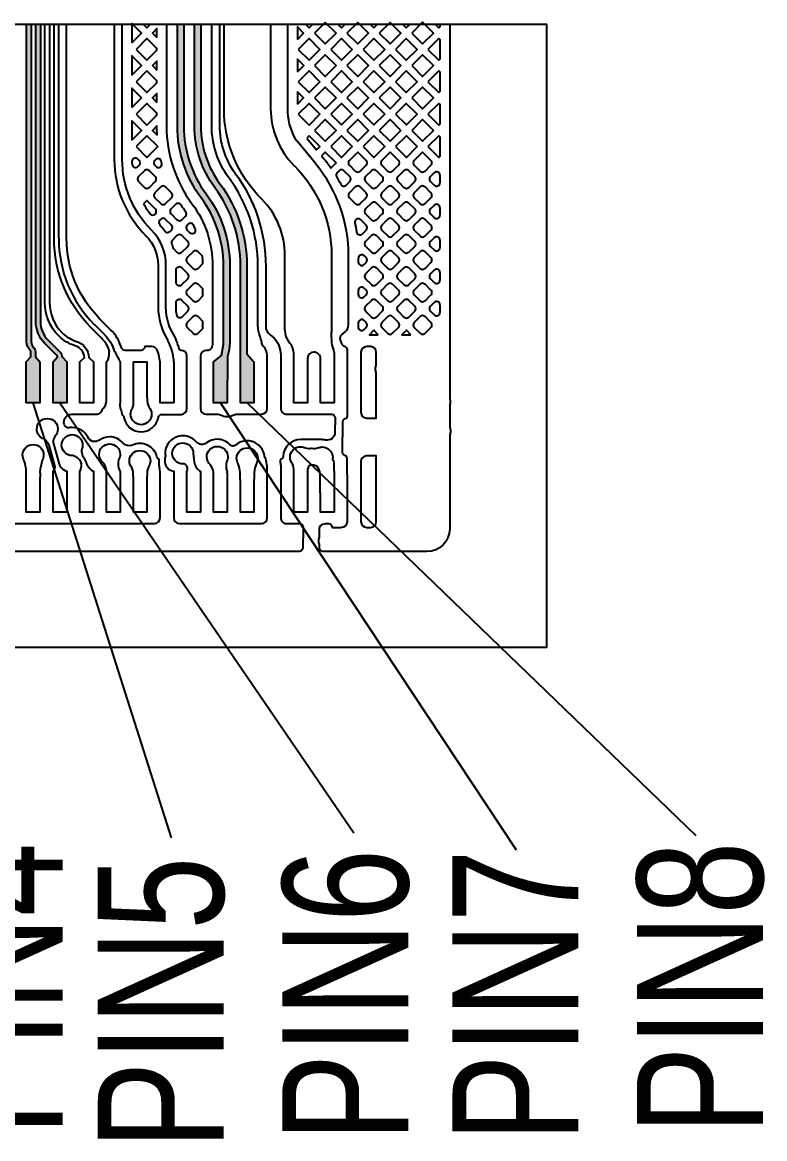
# Model space of a CAD drawing. Header units: millimetres. Extents: x 3412 to 3654, y 20 to 191.
# Drawn here: x 3556.44 to 3585.57, y 67.1 to 110.93 of the extents above; entities that cross this region are included whole.
import ezdxf

# ---------------------------------------------------------------- set-up
doc = ezdxf.new("R2010")
doc.units = ezdxf.units.MM
doc.header["$LTSCALE"] = 23.1
for name, color, linetype in [('gbr-dxf', 7, 'CONTINUOUS'), ('gbr-outline-dxf', 2, 'CONTINUOUS'), ('備註', 1, 'CONTINUOUS')]:
    doc.layers.add(name, color=color, linetype=linetype)
doc.styles.get("Standard").update_dxf_attribs({"font": 'simplex.shx', "width": 0.8})
pattern_1 = [(0, (-6884.09265, -99.58198), (0, 0.20955), [0.1524, -0.05715]), (90, (-6884.09265, -99.58198), (-0.20955, 1e-17), [0.1524, -0.05715])]
pattern_2 = [(0, (-8193.1355, 1300.9078), (0, 0.20955), [0.1524, -0.05715]), (90, (-8193.1355, 1300.9078), (-0.20955, 1e-17), [0.1524, -0.05715])]

msp = doc.modelspace()

# ---------------------------------------------------------------- hatches: boundary and pattern name
at = {"layer": '備註'}
h = msp.add_hatch(dxfattribs=at)
h.set_pattern_fill('ANGLE', color=256, scale=0.03, style=0)
h.set_pattern_definition(pattern_1)
h.paths.add_polyline_path([(3556.784, 110.859), (3556.784, 98.4, -0.018841), (3556.785, 98.393, 0.198932), (3556.88, 98.163, -0.027037), (3556.887, 98.156, -0.183764), (3556.951, 97.996, -0.014808), (3556.951, 97.991), (3556.951, 97.798), (3557.129, 97.593), (3557.129, 97.592), (3557.129, 95.994), (3556.594, 95.994), (3556.594, 97.592), (3556.594, 97.593), (3556.772, 97.798), (3556.772, 97.987), (3556.771, 97.991, 0.199145), (3556.753, 98.035, -0.024309), (3556.747, 98.042, -0.19092), (3556.605, 98.386, -0.020745), (3556.605, 98.393), (3556.605, 110.859)])
h = msp.add_hatch(dxfattribs=at)
h.set_pattern_fill('ANGLE', color=256, scale=0.03, style=0)
h.set_pattern_definition(pattern_1)
h.paths.add_polyline_path([(3557.144, 110.859), (3557.144, 99.185), (3557.144, 99.181, 0.197962), (3557.447, 98.451), (3557.447, 98.45), (3557.905, 97.991, -0.01385), (3557.908, 97.988, -0.173458), (3558, 97.794), (3558.179, 97.593), (3558.179, 97.592), (3558.179, 95.994), (3557.644, 95.994), (3557.644, 97.592), (3557.644, 97.593), (3557.819, 97.789, 0.142652), (3557.783, 97.859, -0.011625), (3557.781, 97.861), (3557.32, 98.323), (3557.319, 98.324, -0.197149), (3556.964, 99.177, -0.012845), (3556.964, 99.181), (3556.964, 110.859)])
at = {"layer": '備註', "linetype": 'Continuous'}
h = msp.add_hatch(dxfattribs=at)
h.set_pattern_fill('ANGLE', color=4, scale=0.03, style=0)
h.set_pattern_definition(pattern_2)
h.paths.add_polyline_path([(3562.775, 110.859), (3562.775, 106.859, -0.01346), (3562.775, 106.853, 0.159945), (3563.65, 104.192, -0.011483), (3563.653, 104.188, -0.160175), (3564.582, 101.377, -0.013717), (3564.582, 101.371), (3564.582, 98.415, -0.010663), (3564.582, 98.411, -0.048065), (3564.551, 98.094, -0.012301), (3564.55, 98.089), (3564.493, 97.798, -0.008453), (3564.493, 97.795), (3564.479, 95.994), (3564.479, 95.995), (3564.479, 95.994), (3563.945, 95.994), (3563.945, 97.591), (3563.944, 97.593), (3564.25, 97.853), (3564.307, 98.142, -0.011884), (3564.308, 98.147, 0.047835), (3564.333, 98.415), (3564.333, 98.42), (3564.333, 101.365, -0.013493), (3564.333, 101.371, 0.16023), (3563.456, 104.036, -0.011743), (3563.453, 104.04, -0.160569), (3562.526, 106.859, -0.013355), (3562.526, 106.865), (3562.526, 110.859)])
h = msp.add_hatch(dxfattribs=at)
h.set_pattern_fill('ANGLE', color=4, scale=0.03, style=0)
h.set_pattern_definition(pattern_2)
h.paths.add_polyline_path([(3563.446, 110.859), (3563.446, 106.859, -0.013447), (3563.445, 106.853, 0.159762), (3564.189, 104.592, -0.011483), (3564.192, 104.588, -0.160219), (3565.253, 101.378, -0.013731), (3565.253, 101.372), (3565.253, 97.91), (3565.529, 97.593), (3565.529, 97.592), (3565.529, 95.995), (3564.995, 95.995), (3564.995, 97.592), (3564.994, 97.593), (3565.004, 97.767), (3565.004, 101.366, -0.013465), (3565.004, 101.372, 0.16027), (3563.995, 104.435, -0.011743), (3563.992, 104.44, -0.160496), (3563.196, 106.859, -0.013355), (3563.197, 106.865), (3563.197, 110.859)])

# ---------------------------------------------------------------- linework, layer by layer
at = {"layer": 'gbr-dxf', "linetype": 'Continuous'}
for points in [[(3560.738, 110.124), (3561.116, 110.502), (3560.738, 110.88)], [(3567.904, 110.503), (3568.328, 110.078), (3568.752, 110.502), (3568.328, 110.926)], [(3569.177, 110.502), (3569.601, 110.078), (3570.025, 110.502), (3569.601, 110.926)], [(3570.449, 110.502), (3570.873, 110.078), (3571.297, 110.502), (3570.873, 110.926)], [(3571.722, 110.502), (3572.146, 110.078), (3572.57, 110.503), (3572.146, 110.927)], [(3567.233, 110.257), (3567.479, 110.503), (3567.233, 110.749)], [(3560.904, 109.866), (3561.328, 109.442), (3561.716, 109.83), (3561.716, 109.902), (3561.328, 110.29)], [(3567.267, 109.866), (3567.692, 109.442), (3568.116, 109.866), (3567.692, 110.29)], [(3568.54, 109.866), (3568.964, 109.442), (3569.388, 109.866), (3568.964, 110.29)], [(3569.813, 109.866), (3570.237, 109.442), (3570.661, 109.866), (3570.237, 110.29)], [(3571.085, 109.866), (3571.509, 109.442), (3571.933, 109.866), (3571.509, 110.29)], [(3572.358, 109.866), (3572.782, 109.442), (3572.832, 109.492), (3572.832, 110.241), (3572.782, 110.29)], [(3560.738, 108.851), (3561.116, 109.229), (3560.738, 109.608)], [(3567.904, 109.23), (3568.328, 108.806), (3568.752, 109.23), (3568.328, 109.654)], [(3569.177, 109.23), (3569.601, 108.806), (3570.024, 109.229), (3569.601, 109.653)], [(3570.449, 109.229), (3570.873, 108.806), (3571.297, 109.23), (3570.873, 109.654)], [(3571.722, 109.23), (3572.146, 108.806), (3572.57, 109.23), (3572.146, 109.654)], [(3567.233, 108.983), (3567.48, 109.23), (3567.233, 109.476)], [(3560.904, 108.593), (3561.328, 108.169), (3561.716, 108.557), (3561.716, 108.629), (3561.328, 109.017)], [(3567.268, 108.593), (3567.692, 108.169), (3568.116, 108.593), (3567.692, 109.017)], [(3568.54, 108.593), (3568.964, 108.169), (3569.388, 108.593), (3568.964, 109.017)], [(3569.813, 108.593), (3570.237, 108.169), (3570.661, 108.593), (3570.237, 109.017)], [(3571.085, 108.593), (3571.509, 108.169), (3571.933, 108.593), (3571.509, 109.017)], [(3572.358, 108.593), (3572.782, 108.169), (3572.832, 108.218), (3572.832, 108.968), (3572.782, 109.017)], [(3560.738, 107.579), (3561.116, 107.957), (3560.738, 108.336)], [(3567.904, 107.957), (3568.328, 107.533), (3568.752, 107.957), (3568.328, 108.381)], [(3569.177, 107.957), (3569.601, 107.533), (3570.025, 107.957), (3569.601, 108.381)], [(3570.449, 107.957), (3570.873, 107.533), (3571.297, 107.957), (3570.873, 108.381)], [(3571.722, 107.957), (3572.146, 107.533), (3572.57, 107.957), (3572.146, 108.381)], [(3567.233, 107.711), (3567.479, 107.957), (3567.233, 108.203)], [(3560.904, 107.32), (3561.328, 106.896), (3561.716, 107.285), (3561.716, 107.357), (3561.328, 107.745)], [(3567.267, 107.32), (3567.691, 106.896), (3568.116, 107.321), (3567.692, 107.745)], [(3568.54, 107.321), (3568.964, 106.897), (3569.388, 107.321), (3568.964, 107.745)], [(3569.813, 107.321), (3570.237, 106.897), (3570.661, 107.321), (3570.237, 107.745)], [(3571.086, 107.321), (3571.51, 106.897), (3571.934, 107.32), (3571.509, 107.745)], [(3572.358, 107.32), (3572.782, 106.896), (3572.832, 106.946), (3572.832, 107.695), (3572.782, 107.744)], [(3560.738, 106.306), (3561.116, 106.684), (3560.738, 107.062)], [(3567.904, 106.684), (3568.328, 106.26), (3568.752, 106.684), (3568.328, 107.108)], [(3569.177, 106.684), (3569.601, 106.261), (3570.025, 106.685), (3569.601, 107.109)], [(3570.449, 106.685), (3570.874, 106.26), (3571.298, 106.684), (3570.873, 107.109)], [(3571.722, 106.684), (3572.146, 106.26), (3572.57, 106.684), (3572.146, 107.108)], [(3560.904, 106.048), (3561.328, 105.624), (3561.752, 106.048), (3561.328, 106.472)], [(3567.605, 106.385), (3567.988, 105.92), (3568.115, 106.048), (3567.691, 106.472)], [(3568.54, 106.048), (3568.964, 105.624), (3569.388, 106.048), (3568.964, 106.472)], [(3569.813, 106.048), (3570.237, 105.624), (3570.661, 106.048), (3570.237, 106.472)], [(3571.086, 106.048), (3571.51, 105.624), (3571.934, 106.048), (3571.51, 106.472)], [(3572.358, 106.048), (3572.782, 105.624), (3572.832, 105.673), (3572.832, 106.422), (3572.782, 106.472)], [(3570.41, 98.663), (3570.237, 98.836), (3570.064, 98.663)], [(3571.683, 98.663), (3571.51, 98.836), (3571.337, 98.663)]]:
    msp.add_lwpolyline(points, close=True, dxfattribs=at)
for points in [[(3564.174, 110.859), (3564.174, 106.864, -0.012174), (3564.174, 106.857, 0.159868), (3564.775, 105.025, -0.009738), (3564.778, 105.021, -0.161627), (3565.988, 101.346), (3565.988, 101.341), (3565.988, 99.021), (3565.988, 99.017, 0.047692), (3566.003, 98.872, 0.159484), (3566.234, 98.612, -0.103687), (3566.257, 98.592, -0.043945), (3566.292, 98.562, -0.198923), (3566.578, 97.871), (3566.578, 97.871), (3566.578, 97.593), (3566.579, 97.593), (3566.579, 95.994), (3566.578, 95.994), (3566.578, 95.774, -0.021204), (3566.579, 95.768, 0.414241), (3566.804, 95.543), (3566.805, 95.543), (3568.576, 95.543, -0.358988), (3568.711, 95.407), (3568.707, 94.826, -0.473537), (3568.338, 94.529, 0.05123), (3568.198, 94.544), (3567.36, 94.544, 0.395252), (3566.671, 93.898), (3566.67, 93.88, -0.225269), (3566.596, 93.774, 0.209452), (3566.552, 93.673, 0.017617), (3566.566, 93.613, -0.076094), (3566.579, 93.533), (3566.579, 93.303), (3566.579, 93.303), (3566.579, 91.704), (3566.578, 91.704), (3566.578, 91.48), (3566.578, 91.478, 0.414241), (3566.803, 91.253, -0.034717), (3566.814, 91.253), (3567.324, 91.253, -0.35684), (3567.459, 91.118), (3567.459, 90.684, -0.068154), (3567.442, 90.604), (3567.441, 90.604), (3567.441, 90.283, -0.35684), (3567.306, 90.148), (3545.863, 90.148, -0.35684)], [(3545.863, 91.249), (3561.616, 91.249, -0.014325), (3561.62, 91.249, 0.411845), (3561.845, 91.472), (3561.845, 91.704), (3561.845, 91.704), (3561.845, 93.249), (3561.81, 93.577, -0.016407), (3561.809, 93.584, -0.030737), (3561.805, 93.644, -0.018913), (3561.804, 93.652), (3561.804, 93.767, -0.204066), (3561.725, 93.854), (3561.72, 93.872, 0.105193), (3561.595, 94.13, -0.01079), (3561.588, 94.14, 0.2274), (3561.05, 94.397, 0.110834), (3560.755, 94.331, -0.33946), (3560.391, 94.41, 0.220339), (3559.865, 94.653, 0.157029), (3559.462, 94.524, -0.461829), (3559.01, 94.637, 0.284195), (3558.392, 95.019, 0.046173), (3558.266, 95.007, -0.39808), (3558.089, 95.122, 0.010504), (3558.082, 95.149, -0.497132), (3558.377, 95.539), (3559.391, 95.539, 0.210009), (3559.548, 95.66, -0.117978), (3559.651, 95.822, 0.174172), (3559.738, 96.177, -0.134025), (3559.745, 96.219), (3559.745, 97.537, -0.133791), (3559.745, 97.58), (3559.745, 97.593), (3559.749, 97.593, -0.047592), (3559.757, 97.607, 0.192269), (3559.846, 97.963, -0.134336), (3559.852, 98.007, 0.031124), (3559.844, 98.065, 0.108153), (3559.556, 98.516, -0.013586), (3559.553, 98.519), (3559.137, 98.935), (3559.136, 98.935, -0.198515), (3557.684, 102.435, -0.019056), (3557.684, 102.442), (3557.684, 110.859)], [(3556.784, 110.859), (3556.784, 98.4, -0.018841), (3556.785, 98.393, 0.198932), (3556.88, 98.163, -0.027037), (3556.887, 98.156, -0.183764), (3556.951, 97.996, -0.014808), (3556.951, 97.991), (3556.951, 97.798), (3557.129, 97.593), (3557.129, 97.592), (3557.129, 95.994), (3556.594, 95.994), (3556.594, 97.592), (3556.594, 97.593), (3556.772, 97.798), (3556.772, 97.987), (3556.771, 97.991, 0.199145), (3556.753, 98.035, -0.024309), (3556.747, 98.042, -0.19092), (3556.605, 98.386, -0.020745), (3556.605, 98.393), (3556.605, 110.859)], [(3557.144, 110.859), (3557.144, 99.185), (3557.144, 99.181, 0.197962), (3557.447, 98.451), (3557.447, 98.45), (3557.905, 97.991, -0.01385), (3557.908, 97.988, -0.173458), (3558, 97.794), (3558.179, 97.593), (3558.179, 97.592), (3558.179, 95.994), (3557.644, 95.994), (3557.644, 97.592), (3557.644, 97.593), (3557.819, 97.789, 0.142652), (3557.783, 97.859, -0.011625), (3557.781, 97.861), (3557.32, 98.323), (3557.319, 98.324, -0.197149), (3556.964, 99.177, -0.012845), (3556.964, 99.181), (3556.964, 110.859)], [(3557.504, 110.859), (3557.504, 99.925, 0.198256), (3557.99, 98.748, -0.013436), (3557.993, 98.745, 0.121393), (3558.565, 98.399, -0.022923), (3558.573, 98.396, -0.31134), (3559.051, 97.771), (3559.229, 97.593), (3559.229, 97.592), (3559.229, 95.995), (3558.695, 95.995), (3558.695, 97.592), (3558.694, 97.593), (3558.871, 97.768, 0.31097), (3558.512, 98.227, -0.020845), (3558.505, 98.23, -0.11947), (3557.869, 98.615, -0.014275), (3557.866, 98.618, -0.198918), (3557.324, 99.925), (3557.324, 110.859)], [(3557.863, 110.859), (3557.863, 102.448, -0.0189), (3557.864, 102.442, 0.198862), (3559.263, 99.063), (3559.264, 99.062), (3559.683, 98.643, -0.014516), (3559.686, 98.639, -0.119449), (3560.035, 98.063, 0.004207), (3560.268, 97.607, -0.047471), (3560.274, 97.593), (3560.279, 97.593), (3560.279, 96.039, -0.102434), (3560.279, 96.005), (3560.279, 96.005), (3560.279, 95.994), (3560.277, 95.994, 0.116308), (3560.289, 95.744, -0.139615), (3560.351, 95.527), (3560.351, 95.522, -0.185487), (3560.417, 95.436), (3560.421, 95.414, 0.826158), (3561.777, 95.414), (3561.781, 95.431, -0.304663), (3561.91, 95.538), (3562.68, 95.538, 0.400991), (3562.895, 95.763, -0.017416), (3562.895, 95.768), (3562.895, 95.995), (3562.895, 95.995), (3562.895, 97.593), (3562.895, 97.593), (3562.895, 97.83, 0.406689), (3562.67, 98.05, -0.475791), (3562.597, 98.14, -0.061317), (3562.577, 98.182, 0.028003), (3562.484, 98.425, -0.111655), (3562.468, 98.507, 0.005489), (3562.467, 98.519, -0.154794), (3562.076, 99.752, -0.013064), (3562.076, 99.762), (3562.076, 101.389, -0.010781), (3562.076, 101.396, 0.198665), (3561.508, 102.766, -0.009747), (3561.504, 102.77, -0.197971), (3560.357, 105.537, -0.01119), (3560.357, 105.544), (3560.357, 110.859)], [(3560.047, 110.859), (3560.047, 105.545, 0.198901), (3561.289, 102.548, -0.198712), (3561.766, 101.396), (3561.766, 99.753), (3561.767, 99.753), (3561.767, 99.752, 0.137006), (3562.121, 98.484, -0.086566), (3562.135, 98.434, -0.109667), (3562.375, 97.593), (3562.379, 97.593), (3562.379, 95.994), (3561.844, 95.994), (3561.844, 97.513, 0.094083), (3561.727, 98.054, -0.017534), (3561.725, 98.059, 0.299969), (3561.518, 98.195), (3561.515, 98.195), (3561.243, 98.195), (3561.243, 98.183, -0.356161), (3561.108, 98.049), (3560.458, 98.049, -0.271957), (3560.335, 98.139), (3560.329, 98.156, 0.120273), (3559.901, 98.861), (3559.482, 99.28, -0.198883), (3558.173, 102.441), (3558.173, 110.859)], [(3562.097, 110.859), (3562.097, 106.854, 0.159807), (3563.103, 103.794, -0.01442), (3563.109, 103.785, -0.160162), (3563.905, 101.377), (3563.905, 101.371), (3563.905, 98.433, -0.03205), (3563.905, 98.409, -0.045236), (3563.888, 98.232, -0.00992), (3563.887, 98.226), (3563.881, 98.198, -0.149515), (3563.829, 98.1, -0.199329), (3563.694, 98.044), (3563.647, 98.044, 0.406334), (3563.428, 97.819), (3563.428, 97.593), (3563.429, 97.593), (3563.429, 95.995), (3563.428, 95.995), (3563.428, 95.762, 0.396099), (3563.645, 95.543), (3564.123, 95.543, -0.085132), (3564.221, 95.519, 0.124984), (3564.479, 95.454, 0.124975), (3564.737, 95.519, -0.085115), (3564.836, 95.543), (3565.835, 95.543), (3565.836, 95.543), (3565.836, 95.543, 0.390651), (3566.045, 95.765), (3566.045, 95.994), (3566.045, 95.994), (3566.045, 97.593), (3566.045, 97.593), (3566.045, 97.871, 0.198929), (3565.915, 98.185, -0.19771), (3565.837, 98.372, -0.005842), (3565.77, 98.599, -0.101854), (3565.683, 99.021), (3565.683, 99.026), (3565.683, 101.346, -0.00981), (3565.683, 101.351, 0.161173), (3564.537, 104.835, -0.011202), (3564.533, 104.84, -0.159783), (3563.87, 106.85, -0.012478), (3563.869, 106.857), (3563.869, 110.859)], [(3562.775, 110.859), (3562.775, 106.859, -0.01346), (3562.775, 106.853, 0.159945), (3563.65, 104.192, -0.011483), (3563.653, 104.188, -0.160175), (3564.582, 101.377, -0.013717), (3564.582, 101.371), (3564.582, 98.415, -0.010663), (3564.582, 98.411, -0.048065), (3564.551, 98.094, -0.012301), (3564.55, 98.089), (3564.493, 97.798, -0.008453), (3564.493, 97.795), (3564.479, 95.994), (3564.479, 95.995), (3564.479, 95.994), (3563.945, 95.994), (3563.945, 97.591), (3563.944, 97.593), (3564.25, 97.853), (3564.307, 98.142, -0.011884), (3564.308, 98.147, 0.047835), (3564.333, 98.415), (3564.333, 98.42), (3564.333, 101.365, -0.013493), (3564.333, 101.371, 0.16023), (3563.456, 104.036, -0.011743), (3563.453, 104.04, -0.160569), (3562.526, 106.859, -0.013355), (3562.526, 106.865), (3562.526, 110.859)], [(3563.446, 110.859), (3563.446, 106.859, -0.013447), (3563.445, 106.853, 0.159762), (3564.189, 104.592, -0.011483), (3564.192, 104.588, -0.160219), (3565.253, 101.378, -0.013731), (3565.253, 101.372), (3565.253, 97.91), (3565.529, 97.593), (3565.529, 97.592), (3565.529, 95.995), (3564.995, 95.995), (3564.995, 97.592), (3564.994, 97.593), (3565.004, 97.767), (3565.004, 101.366, -0.013465), (3565.004, 101.372, 0.16027), (3563.995, 104.435, -0.011743), (3563.992, 104.44, -0.160496), (3563.196, 106.859, -0.013355), (3563.197, 106.865), (3563.197, 110.859)], [(3566.183, 110.859), (3566.183, 107.546), (3566.183, 107.536, 0.197107), (3567.111, 105.295, -0.003919), (3567.119, 105.287, -0.198233), (3568.575, 101.785, -0.004125), (3568.575, 101.772), (3568.575, 98.889, -0.041277), (3568.563, 98.739, 0.003149), (3568.562, 98.698), (3568.562, 98.694, 0.032317), (3568.591, 98.25, -0.107545), (3568.678, 97.852), (3568.678, 97.593), (3568.678, 97.593), (3568.678, 95.994), (3568.144, 95.994), (3568.144, 97.593), (3568.144, 97.593), (3568.144, 97.702, -0.064057), (3568.142, 97.721, 0.414237), (3567.885, 97.978), (3567.882, 97.978, 0.386047), (3567.629, 97.743, -0.016514), (3567.629, 97.738), (3567.629, 97.593), (3567.629, 97.593), (3567.629, 95.994), (3567.095, 95.994), (3567.095, 97.593), (3567.095, 97.593), (3567.095, 97.948, 0.097463), (3566.983, 98.275, -0.186013), (3566.746, 98.889), (3566.746, 101.76), (3566.746, 101.772, 0.197877), (3565.835, 103.985, -0.004017), (3565.826, 103.993, -0.198915), (3564.354, 107.546), (3564.354, 107.558), (3564.354, 110.859)], [(3573.213, 110.859), (3573.213, 98.473, -0.013743), (3573.212, 98.463), (3573.212, 98.462), (3573.212, 96.159, -0.081777), (3573.234, 96.026, -0.081762), (3573.212, 95.894), (3573.212, 95.03, -0.092819), (3573.24, 94.88, -0.092814), (3573.212, 94.731), (3573.212, 93.88, -0.053632), (3573.222, 93.792, -0.053619), (3573.212, 93.705), (3573.212, 91.047, -0.413971), (3572.313, 90.148), (3568.235, 90.148, -0.35684), (3568.1, 90.283), (3568.1, 90.428, -0.088354), (3568.075, 90.57, -0.088358), (3568.1, 90.713), (3568.1, 91.07, -0.132493), (3568.128, 91.144, -0.221958), (3568.363, 91.253), (3568.457, 91.253, -0.35684), (3568.592, 91.118), (3568.592, 91.102), (3568.963, 91.102, -0.020978), (3568.969, 91.103, 0.40441), (3569.194, 91.32), (3569.194, 91.704), (3569.194, 92.582), (3569.189, 93.78, 0.150877), (3569.145, 93.905), (3569.145, 93.905, -0.359082), (3569.009, 94.041), (3569.019, 95.258, -0.354841), (3569.154, 95.392), (3569.164, 95.392, 0.160364), (3569.194, 95.471, -0.03741), (3569.194, 95.474), (3569.194, 96.261, -0.009399), (3569.194, 96.271), (3569.194, 97.593), (3569.194, 97.593), (3569.194, 98.07, -0.041007), (3569.194, 98.075, 0.308199), (3569.103, 98.196, -0.245055), (3568.993, 98.281), (3568.987, 98.297, 0.018469), (3568.951, 98.389, -0.018484), (3568.945, 98.401, 0.006682), (3568.931, 98.433, -0.181786), (3568.92, 98.567, 0.004292), (3568.925, 98.586, -0.136318), (3568.974, 98.675, -0.081862), (3569.024, 98.712, 0.27874), (3569.243, 99.062, -0.009357), (3569.243, 99.068), (3569.243, 101.769), (3569.243, 101.775, 0.173916), (3567.957, 105.359, -0.012581), (3567.951, 105.366), (3567.218, 106.256, -0.010499), (3567.213, 106.261, -0.04898), (3567.156, 106.347, -0.008571), (3567.153, 106.352, -0.123763), (3566.852, 107.546), (3566.852, 107.552), (3566.852, 110.859)], [(3564.479, 93.236), (3564.479, 91.704), (3563.945, 91.704), (3563.945, 93.125, -0.130131), (3563.938, 93.167, 0.196545), (3563.818, 93.558, -0.216591), (3563.677, 93.868, -0.414225), (3564.089, 94.281, -0.414225), (3564.502, 93.868, -0.122248), (3564.454, 93.676, 0.158732), (3564.465, 93.32), (3564.479, 93.303), (3564.479, 93.302), (3564.479, 93.283)]]:
    msp.add_lwpolyline(points, format="xyb", dxfattribs=at)
for points in [[(3561.183, 110.859), (3561.328, 110.714), (3561.473, 110.859)], [(3567.547, 110.859), (3567.692, 110.715), (3567.836, 110.859)], [(3568.819, 110.859), (3568.964, 110.714), (3569.109, 110.859)], [(3570.092, 110.859), (3570.237, 110.714), (3570.382, 110.859)], [(3571.365, 110.859), (3571.509, 110.714), (3571.654, 110.859)], [(3572.638, 110.859), (3572.782, 110.715), (3572.832, 110.764), (3572.832, 110.859)]]:
    msp.add_lwpolyline(points, dxfattribs=at)
at = {"layer": 'gbr-dxf'}
for points in [[(3561.716, 110.326), (3561.716, 110.678), (3561.541, 110.502)], [(3561.716, 109.054), (3561.716, 109.405), (3561.541, 109.229)], [(3561.716, 107.782), (3561.716, 108.133), (3561.541, 107.957)]]:
    msp.add_lwpolyline(points, close=True, dxfattribs=at)
at = {"layer": 'gbr-dxf', "linetype": 'Continuous'}
for points in [[(3561.728, 106.496, -0.01613), (3561.716, 106.854), (3561.716, 106.854), (3561.716, 106.86), (3561.54, 106.684)], [(3568.18, 105.688), (3568.251, 105.601, -0.012827), (3568.257, 105.594, -0.0201), (3568.548, 105.208), (3568.752, 105.411), (3568.328, 105.835)], [(3569.269, 105.321, -0.064148), (3569.274, 105.314), (3569.503, 105.084, -0.058766), (3569.51, 105.08, 0.39083), (3569.691, 105.08, -0.055883), (3569.698, 105.084), (3569.928, 105.315, -0.05598), (3569.933, 105.321, 0.390799), (3569.933, 105.502, -0.052905), (3569.928, 105.508), (3569.601, 105.836), (3569.273, 105.509, -0.05577), (3569.269, 105.503, 0.39097)], [(3570.542, 105.321, -0.052655), (3570.546, 105.315), (3570.776, 105.085, -0.058719), (3570.783, 105.08, 0.391162), (3570.964, 105.08, -0.055883), (3570.971, 105.085), (3571.201, 105.315, -0.05598), (3571.205, 105.321, 0.39114), (3571.205, 105.503, -0.052945), (3571.201, 105.508), (3570.874, 105.836), (3570.546, 105.508, -0.05598), (3570.542, 105.502, 0.391218)], [(3571.815, 105.321, -0.052655), (3571.819, 105.315), (3572.049, 105.085, -0.058719), (3572.055, 105.08, 0.391162), (3572.237, 105.08, -0.055883), (3572.243, 105.085), (3572.473, 105.315, -0.05598), (3572.477, 105.321, 0.39114), (3572.477, 105.502, -0.064404), (3572.472, 105.509), (3572.146, 105.836), (3571.819, 105.509, -0.05598), (3571.815, 105.502, 0.391218)], [(3560.739, 105.472, 0.009388), (3560.744, 105.34, 0.563419), (3560.961, 105.257), (3561.019, 105.314, -0.056017), (3561.023, 105.32, 0.390854), (3561.023, 105.502, -0.058735), (3561.019, 105.509), (3560.961, 105.567, 0.611613)], [(3561.633, 105.502, 0.390626), (3561.633, 105.321, -0.056786), (3561.637, 105.314), (3561.697, 105.254, 0.673181), (3561.916, 105.38, -0.004759), (3561.89, 105.48, 0.538145), (3561.673, 105.544), (3561.637, 105.508, -0.055966)], [(3560.997, 104.866, 0.390666), (3560.997, 104.684, -0.065136), (3561.002, 104.677), (3561.231, 104.448, -0.056364), (3561.237, 104.444, 0.391162), (3561.419, 104.444, -0.056153), (3561.425, 104.448), (3561.655, 104.678, -0.055973), (3561.659, 104.684, 0.391106), (3561.659, 104.866, -0.055524), (3561.655, 104.872), (3561.425, 105.103, -0.052019), (3561.419, 105.107, 0.390627), (3561.237, 105.107, -0.055661), (3561.231, 105.102), (3561.001, 104.872, -0.05604)], [(3568.765, 104.873, -0.014397), (3568.934, 104.572, -0.036116), (3568.938, 104.566, 0.481092), (3569.146, 104.534, -0.027929), (3569.151, 104.537), (3569.291, 104.678, -0.05598), (3569.296, 104.684, 0.390799), (3569.296, 104.866, -0.055558), (3569.291, 104.872), (3569.06, 105.103, -0.052738), (3569.055, 105.107, 0.390932), (3568.873, 105.107, -0.056094), (3568.867, 105.102), (3568.781, 105.017, 0.287221)], [(3569.905, 104.684, -0.056153), (3569.91, 104.678), (3570.14, 104.448, -0.058983), (3570.146, 104.443, 0.391162), (3570.328, 104.443, -0.055883), (3570.334, 104.448), (3570.564, 104.678, -0.05598), (3570.569, 104.684, 0.39114), (3570.569, 104.866, -0.052945), (3570.565, 104.872), (3570.334, 105.103, -0.049892), (3570.328, 105.107, 0.391196), (3570.146, 105.107, -0.055883), (3570.14, 105.102), (3569.91, 104.872, -0.05598), (3569.905, 104.866, 0.391218)], [(3571.178, 104.684, -0.055764), (3571.183, 104.678), (3571.413, 104.449, -0.058719), (3571.419, 104.444, 0.391162), (3571.601, 104.444, -0.055883), (3571.607, 104.448), (3571.837, 104.678, -0.05598), (3571.841, 104.685, 0.39114), (3571.841, 104.866, -0.052945), (3571.837, 104.872), (3571.607, 105.102, -0.061723), (3571.601, 105.107, 0.391196), (3571.419, 105.107, -0.055883), (3571.413, 105.102), (3571.183, 104.872, -0.05598), (3571.178, 104.866, 0.391218)], [(3572.451, 104.684, -0.055764), (3572.455, 104.678), (3572.598, 104.536, -0.030861), (3572.606, 104.53, 0.639465), (3572.83, 104.623, -0.038044), (3572.832, 104.635), (3572.832, 104.916, -0.036835), (3572.83, 104.928, 0.639452), (3572.606, 105.021, -0.034519), (3572.597, 105.014), (3572.455, 104.872, -0.05598), (3572.451, 104.866, 0.391218)], [(3561.633, 104.048, -0.059362), (3561.637, 104.042), (3561.867, 103.812, -0.062287), (3561.874, 103.807, 0.39097), (3562.056, 103.807, -0.055738), (3562.062, 103.812), (3562.292, 104.042, -0.055635), (3562.296, 104.048, 0.390582), (3562.296, 104.23, -0.049247), (3562.292, 104.235), (3562.061, 104.466, -0.057972), (3562.055, 104.471, 0.390809), (3561.873, 104.47, -0.055764), (3561.867, 104.466), (3561.637, 104.236, -0.05577), (3561.633, 104.23, 0.391218)], [(3569.269, 104.048, -0.046496), (3569.273, 104.043), (3569.504, 103.811, -0.049892), (3569.51, 103.807, 0.391162), (3569.691, 103.807, -0.055883), (3569.698, 103.812), (3569.928, 104.042, -0.05598), (3569.932, 104.048, 0.39114), (3569.932, 104.23, -0.049467), (3569.928, 104.235), (3569.697, 104.467, -0.046186), (3569.692, 104.47, 0.391196), (3569.51, 104.47, -0.055883), (3569.504, 104.466), (3569.273, 104.236, -0.05598), (3569.269, 104.229, 0.391218)], [(3570.542, 104.048, -0.056153), (3570.546, 104.042), (3570.776, 103.812, -0.058983), (3570.782, 103.807, 0.391162), (3570.964, 103.807, -0.055883), (3570.97, 103.812), (3571.201, 104.042, -0.05598), (3571.205, 104.048, 0.39114), (3571.205, 104.23, -0.052945), (3571.201, 104.236), (3570.97, 104.467, -0.049892), (3570.965, 104.471, 0.391196), (3570.783, 104.471, -0.055883), (3570.777, 104.466), (3570.546, 104.236, -0.05598), (3570.542, 104.229, 0.391218)], [(3571.815, 104.048, -0.055764), (3571.819, 104.042), (3572.049, 103.812, -0.058719), (3572.055, 103.808, 0.391162), (3572.237, 103.808, -0.055883), (3572.243, 103.812), (3572.473, 104.042, -0.05598), (3572.478, 104.048, 0.39114), (3572.478, 104.23, -0.052945), (3572.473, 104.236), (3572.244, 104.466, -0.061723), (3572.237, 104.47, 0.391196), (3572.055, 104.47, -0.055883), (3572.049, 104.466), (3571.819, 104.236, -0.05598), (3571.815, 104.23, 0.391218)], [(3561.198, 103.797, 0.033523), (3561.459, 103.4, 0.371892), (3561.637, 103.387), (3561.655, 103.406, -0.056268), (3561.66, 103.412, 0.390843), (3561.66, 103.593, -0.048876), (3561.656, 103.599), (3561.328, 103.927)], [(3569.905, 103.411, -0.046496), (3569.909, 103.406), (3570.141, 103.175, -0.049892), (3570.146, 103.171, 0.391162), (3570.328, 103.171, -0.055883), (3570.334, 103.175), (3570.564, 103.406, -0.05598), (3570.568, 103.412, 0.39114), (3570.568, 103.593, -0.049467), (3570.564, 103.599), (3570.333, 103.83, -0.046186), (3570.328, 103.834, 0.391196), (3570.146, 103.834, -0.055883), (3570.14, 103.83), (3569.91, 103.599, -0.05598), (3569.905, 103.593, 0.391218)], [(3571.178, 103.411, -0.058973), (3571.183, 103.405), (3571.412, 103.176, -0.061723), (3571.419, 103.171, 0.391162), (3571.6, 103.171, -0.055883), (3571.606, 103.175), (3571.837, 103.406, -0.05598), (3571.841, 103.412, 0.39114), (3571.841, 103.594, -0.049896), (3571.837, 103.599), (3571.607, 103.829, -0.058983), (3571.601, 103.834, 0.391196), (3571.419, 103.834, -0.055883), (3571.413, 103.83), (3571.182, 103.599, -0.05598), (3571.178, 103.593, 0.391218)], [(3562.269, 103.593, 0.390769), (3562.269, 103.411, -0.056631), (3562.274, 103.405), (3562.503, 103.176, -0.059467), (3562.51, 103.171, 0.390837), (3562.692, 103.171, -0.056254), (3562.698, 103.175), (3562.837, 103.315, -0.071782), (3562.841, 103.321, 0.341482), (3562.855, 103.484, -0.065094), (3562.853, 103.49, 0.004913), (3562.811, 103.547, -0.034561), (3562.796, 103.568, -0.010476), (3562.662, 103.758, -0.040416), (3562.657, 103.763, 0.447432), (3562.458, 103.782, -0.040715), (3562.453, 103.778), (3562.274, 103.599, -0.055479)], [(3572.451, 103.412, -0.055764), (3572.455, 103.406), (3572.596, 103.265, -0.037994), (3572.606, 103.257, 0.639465), (3572.83, 103.35, -0.03442), (3572.832, 103.361), (3572.832, 103.643, -0.038073), (3572.83, 103.655, 0.639452), (3572.606, 103.748, -0.034519), (3572.597, 103.741), (3572.455, 103.6, -0.05598), (3572.451, 103.594, 0.391218)], [(3561.832, 102.981, -0.07489), (3561.838, 102.973, -0.032889), (3562.03, 102.736, -0.050621), (3562.036, 102.729, 0.440767), (3562.233, 102.712, -0.045658), (3562.24, 102.717), (3562.292, 102.769, -0.056141), (3562.296, 102.775, 0.39087), (3562.296, 102.957, -0.05543), (3562.292, 102.963), (3562.061, 103.193, -0.052148), (3562.055, 103.198, 0.391), (3561.874, 103.198, -0.055583), (3561.868, 103.193), (3561.841, 103.166, -0.072031), (3561.835, 103.158, 0.380671)], [(3562.906, 102.775, -0.056631), (3562.91, 102.769), (3563.01, 102.669), (3563.01, 102.669, 0.781005), (3563.229, 102.813, 0.011047), (3563.163, 102.961, -0.030302), (3563.159, 102.966, 0.491408), (3562.95, 103.002, -0.037875), (3562.944, 102.997), (3562.91, 102.963, -0.05561), (3562.906, 102.957, 0.391218)], [(3569.484, 103.065, -0.015258), (3569.552, 102.704, -0.036367), (3569.555, 102.693, 0.585892), (3569.777, 102.62, -0.036231), (3569.786, 102.628), (3569.928, 102.769, -0.05598), (3569.932, 102.775, 0.39114), (3569.932, 102.957, -0.058645), (3569.927, 102.963), (3569.704, 103.187, 0.671135)], [(3570.542, 102.775, -0.046496), (3570.545, 102.77), (3570.777, 102.539, -0.049892), (3570.782, 102.535, 0.391162), (3570.964, 102.535, -0.055883), (3570.97, 102.539), (3571.2, 102.769, -0.05598), (3571.205, 102.775, 0.39114), (3571.205, 102.957, -0.049467), (3571.201, 102.962), (3570.969, 103.194, -0.046186), (3570.964, 103.198, 0.391196), (3570.782, 103.198, -0.055883), (3570.776, 103.193), (3570.546, 102.963, -0.05598), (3570.542, 102.957, 0.391218)], [(3571.814, 102.775, -0.058973), (3571.819, 102.769), (3572.048, 102.54, -0.061723), (3572.055, 102.535, 0.391162), (3572.237, 102.535, -0.055883), (3572.243, 102.539), (3572.473, 102.77, -0.05598), (3572.478, 102.776, 0.39114), (3572.478, 102.958, -0.049896), (3572.474, 102.963), (3572.243, 103.193, -0.058983), (3572.237, 103.198, 0.391196), (3572.055, 103.198, -0.055883), (3572.049, 103.193), (3571.819, 102.963, -0.05598), (3571.814, 102.957, 0.391218)], [(3562.297, 102.243, -0.039464), (3562.297, 102.24, -0.02253), (3562.365, 102.042), (3562.504, 101.903, -0.055882), (3562.51, 101.898, 0.39097), (3562.692, 101.898, -0.055358), (3562.698, 101.903), (3562.928, 102.133, -0.05549), (3562.932, 102.139, 0.390809), (3562.932, 102.321, -0.055399), (3562.928, 102.327), (3562.697, 102.557, -0.052307), (3562.692, 102.561, 0.391196), (3562.51, 102.561, -0.055384), (3562.504, 102.557), (3562.327, 102.38, -0.031119), (3562.325, 102.378, 0.275849)], [(3569.905, 102.139, -0.049896), (3569.909, 102.134), (3570.14, 101.903, -0.053177), (3570.146, 101.898, 0.391162), (3570.328, 101.898, -0.055883), (3570.334, 101.903), (3570.564, 102.133, -0.05598), (3570.568, 102.139, 0.39114), (3570.568, 102.321, -0.058645), (3570.564, 102.327), (3570.334, 102.557, -0.05577), (3570.328, 102.561, 0.391196), (3570.146, 102.561, -0.055883), (3570.14, 102.557), (3569.91, 102.327, -0.05598), (3569.905, 102.321, 0.391218)], [(3571.178, 102.139, -0.049896), (3571.182, 102.134), (3571.413, 101.903, -0.053177), (3571.419, 101.898, 0.391162), (3571.6, 101.898, -0.055883), (3571.606, 101.903), (3571.837, 102.133, -0.05598), (3571.841, 102.139, 0.39114), (3571.841, 102.321, -0.046133), (3571.837, 102.326), (3571.606, 102.557, -0.05577), (3571.6, 102.561, 0.391196), (3571.418, 102.561, -0.055883), (3571.412, 102.557), (3571.182, 102.327, -0.05598), (3571.178, 102.321, 0.391218)], [(3572.451, 102.139, -0.061808), (3572.455, 102.132), (3572.597, 101.991, -0.034746), (3572.606, 101.984, 0.639465), (3572.83, 102.077, -0.038044), (3572.832, 102.089), (3572.832, 102.371, -0.036835), (3572.83, 102.383, 0.639452), (3572.606, 102.476, -0.034519), (3572.597, 102.469), (3572.455, 102.327, -0.05598), (3572.451, 102.321, 0.391218)], [(3562.906, 101.503, -0.055916), (3562.91, 101.497), (3563.141, 101.266, -0.049427), (3563.146, 101.262, 0.390956), (3563.328, 101.262, -0.055764), (3563.334, 101.267), (3563.523, 101.455, 0.020145), (3563.504, 101.751), (3563.333, 101.921, -0.049208), (3563.328, 101.925, 0.391196), (3563.146, 101.925, -0.0561), (3563.14, 101.921), (3562.91, 101.691, -0.05637), (3562.906, 101.685, 0.390821)], [(3569.624, 101.519, -0.012171), (3569.625, 101.514, 0.639491), (3569.851, 101.42, -0.010727), (3569.854, 101.423), (3569.928, 101.497, -0.05598), (3569.932, 101.503, 0.391121), (3569.932, 101.684, -0.061393), (3569.927, 101.691), (3569.861, 101.757, -0.030663), (3569.85, 101.766, 0.639322), (3569.626, 101.673, -0.029102), (3569.624, 101.66)], [(3570.542, 101.503, -0.049896), (3570.546, 101.497), (3570.777, 101.266, -0.053177), (3570.782, 101.262, 0.391162), (3570.964, 101.262, -0.055883), (3570.97, 101.267), (3571.2, 101.497, -0.05598), (3571.205, 101.503, 0.39114), (3571.205, 101.685, -0.058645), (3571.2, 101.691), (3570.97, 101.921, -0.05577), (3570.964, 101.925, 0.391196), (3570.782, 101.925, -0.055883), (3570.776, 101.921), (3570.546, 101.69, -0.05598), (3570.542, 101.684, 0.391218)], [(3571.814, 101.503, -0.049896), (3571.818, 101.497), (3572.05, 101.266, -0.053177), (3572.055, 101.262, 0.391162), (3572.237, 101.262, -0.0561), (3572.243, 101.266), (3572.473, 101.496, -0.05637), (3572.478, 101.502, 0.39114), (3572.478, 101.684, -0.046133), (3572.474, 101.689), (3572.243, 101.921, -0.05577), (3572.236, 101.925, 0.391196), (3572.055, 101.925, -0.055883), (3572.049, 101.921), (3571.819, 101.691, -0.05598), (3571.814, 101.684, 0.391218)], [(3562.457, 100.677), (3562.504, 100.63, -0.05284), (3562.51, 100.626, 0.39097), (3562.692, 100.626, -0.055358), (3562.698, 100.63), (3562.928, 100.861, -0.05549), (3562.933, 100.867, 0.390773), (3562.932, 101.048, -0.058572), (3562.928, 101.055), (3562.698, 101.285, -0.055909), (3562.692, 101.289, 0.390832), (3562.51, 101.289, -0.05638), (3562.504, 101.284), (3562.457, 101.237)], [(3569.905, 100.866, -0.052945), (3569.91, 100.861), (3570.14, 100.63, -0.055973), (3570.146, 100.626, 0.391162), (3570.328, 100.626, -0.055883), (3570.334, 100.63), (3570.564, 100.86, -0.05598), (3570.568, 100.866, 0.39114), (3570.568, 101.048, -0.055764), (3570.564, 101.054), (3570.334, 101.285, -0.052863), (3570.328, 101.289, 0.391196), (3570.146, 101.289, -0.055883), (3570.14, 101.284), (3569.91, 101.054, -0.05598), (3569.905, 101.048, 0.391218)], [(3571.178, 100.866, -0.052945), (3571.182, 100.861), (3571.413, 100.63, -0.055973), (3571.419, 100.626, 0.391162), (3571.601, 100.626, -0.0561), (3571.607, 100.63), (3571.837, 100.86, -0.05637), (3571.841, 100.866, 0.39114), (3571.841, 101.048, -0.055764), (3571.837, 101.054), (3571.607, 101.284, -0.064239), (3571.6, 101.289, 0.391196), (3571.418, 101.289, -0.055883), (3571.412, 101.284), (3571.182, 101.054, -0.05598), (3571.178, 101.048, 0.391218)], [(3572.451, 100.866, -0.046496), (3572.455, 100.861), (3572.597, 100.718, -0.032845), (3572.606, 100.711, 0.639465), (3572.83, 100.804, -0.035608), (3572.832, 100.816), (3572.832, 101.099, -0.034433), (3572.83, 101.11, 0.639452), (3572.606, 101.203, -0.034304), (3572.597, 101.196), (3572.455, 101.054, -0.055598), (3572.451, 101.048, 0.391218)], [(3562.906, 100.23, -0.055916), (3562.91, 100.224), (3563.141, 99.993, -0.049947), (3563.146, 99.989, 0.390771), (3563.328, 99.989, -0.055464), (3563.334, 99.994), (3563.524, 100.184), (3563.524, 100.459), (3563.335, 100.648, -0.061355), (3563.328, 100.653, 0.390908), (3563.146, 100.653, -0.056056), (3563.14, 100.648), (3562.91, 100.418, -0.056017), (3562.906, 100.412, 0.390534)], [(3569.624, 100.245, -0.010437), (3569.624, 100.241, 0.639491), (3569.851, 100.147, -0.010727), (3569.854, 100.15), (3569.928, 100.224, -0.05598), (3569.932, 100.23, 0.39114), (3569.932, 100.412, -0.052655), (3569.928, 100.418), (3569.851, 100.494), (3569.851, 100.495, 0.639475), (3569.625, 100.401, -0.013785), (3569.624, 100.395)], [(3570.542, 100.23, -0.052945), (3570.546, 100.224), (3570.777, 99.994, -0.055973), (3570.783, 99.989, 0.391162), (3570.964, 99.989, -0.0561), (3570.97, 99.994), (3571.201, 100.224, -0.05637), (3571.205, 100.23, 0.39114), (3571.205, 100.412, -0.055764), (3571.201, 100.418), (3570.97, 100.648, -0.052863), (3570.964, 100.653, 0.391196), (3570.782, 100.653, -0.055883), (3570.776, 100.648), (3570.546, 100.418, -0.05598), (3570.542, 100.412, 0.391218)], [(3571.815, 100.23, -0.052945), (3571.819, 100.224), (3572.049, 99.994, -0.055973), (3572.055, 99.989, 0.391162), (3572.237, 99.989, -0.0561), (3572.243, 99.994), (3572.473, 100.224, -0.05637), (3572.478, 100.23, 0.39114), (3572.478, 100.412, -0.055764), (3572.473, 100.418), (3572.244, 100.647, -0.064239), (3572.237, 100.652, 0.391196), (3572.055, 100.652, -0.05566), (3572.049, 100.648), (3571.819, 100.418, -0.055598), (3571.815, 100.412, 0.391218)], [(3562.457, 99.744, 0.043235), (3562.485, 99.442, -0.022683), (3562.485, 99.439, 0.577549), (3562.709, 99.369), (3562.71, 99.37), (3562.928, 99.588, -0.055598), (3562.932, 99.594, 0.391121), (3562.932, 99.776, -0.061393), (3562.927, 99.782), (3562.698, 100.012, -0.058622), (3562.692, 100.016, 0.390832), (3562.51, 100.016, -0.05638), (3562.504, 100.012), (3562.457, 99.965), (3562.457, 99.753, -0.012336)], [(3569.905, 99.594, -0.056153), (3569.91, 99.588), (3570.14, 99.358, -0.058983), (3570.146, 99.353, 0.391162), (3570.328, 99.353, -0.0561), (3570.334, 99.357), (3570.564, 99.587, -0.05637), (3570.569, 99.594, 0.39114), (3570.569, 99.775, -0.052655), (3570.565, 99.781), (3570.333, 100.012, -0.049607), (3570.328, 100.016, 0.391196), (3570.146, 100.016, -0.055883), (3570.14, 100.012), (3569.91, 99.782, -0.05598), (3569.905, 99.776, 0.391218)], [(3571.178, 99.593, -0.056153), (3571.183, 99.587), (3571.413, 99.358, -0.058983), (3571.419, 99.353, 0.391162), (3571.601, 99.353, -0.0561), (3571.607, 99.357), (3571.837, 99.588, -0.05637), (3571.841, 99.594, 0.39114), (3571.841, 99.775, -0.052655), (3571.837, 99.781), (3571.607, 100.011, -0.061617), (3571.601, 100.016, 0.391196), (3571.419, 100.016, -0.05566), (3571.413, 100.011), (3571.183, 99.781, -0.055598), (3571.178, 99.775, 0.391218)], [(3572.451, 99.594, -0.058973), (3572.456, 99.587), (3572.597, 99.446, -0.032845), (3572.606, 99.439, 0.639465), (3572.83, 99.532, -0.036916), (3572.832, 99.544), (3572.832, 99.825, -0.035689), (3572.83, 99.837, 0.639452), (3572.606, 99.93, -0.034304), (3572.597, 99.923), (3572.455, 99.781, -0.055598), (3572.451, 99.775, 0.391218)], [(3562.905, 98.957, -0.053338), (3562.909, 98.951), (3563.14, 98.721, -0.059037), (3563.146, 98.716, 0.39083), (3563.328, 98.716, -0.055883), (3563.334, 98.721), (3563.524, 98.91), (3563.524, 99.186), (3563.334, 99.376, -0.05278), (3563.328, 99.38, 0.390632), (3563.146, 99.38, -0.056128), (3563.14, 99.376), (3562.91, 99.145, -0.05608), (3562.905, 99.139, 0.390746)], [(3569.619, 98.977, 0.679848), (3569.845, 98.869, -0.010034), (3569.848, 98.871), (3569.928, 98.951, -0.05637), (3569.933, 98.957, 0.39114), (3569.933, 99.139, -0.046133), (3569.929, 99.144), (3569.854, 99.219, -0.010588), (3569.851, 99.222, 0.639475), (3569.624, 99.128, -0.008849), (3569.624, 99.126), (3569.624, 99.076, -0.010892), (3569.624, 99.068, -0.028901), (3569.619, 98.979)], [(3570.542, 98.957, -0.056153), (3570.546, 98.951), (3570.789, 98.708, 0.343982), (3570.957, 98.707), (3571.201, 98.951, -0.05637), (3571.205, 98.957, 0.39114), (3571.205, 99.139, -0.052655), (3571.201, 99.145), (3570.97, 99.376, -0.049607), (3570.965, 99.38, 0.391196), (3570.783, 99.38, -0.05566), (3570.777, 99.375), (3570.546, 99.145, -0.055598), (3570.542, 99.139, 0.391218)], [(3571.815, 98.957, -0.056153), (3571.819, 98.951), (3572.062, 98.708, 0.343982), (3572.229, 98.708), (3572.473, 98.951, -0.05637), (3572.478, 98.957, 0.39114), (3572.478, 99.139, -0.052655), (3572.473, 99.145), (3572.244, 99.375, -0.061617), (3572.237, 99.38, 0.391196), (3572.055, 99.38, -0.05566), (3572.049, 99.375), (3571.819, 99.145, -0.055598), (3571.815, 99.139, 0.391218)], [(3569.728, 95.623, -0.020978), (3569.728, 95.618, 0.414241), (3569.953, 95.393, -0.020936), (3569.959, 95.392), (3570.33, 95.392), (3570.33, 97.178, -0.091001), (3570.303, 97.325, -0.090994), (3570.33, 97.471), (3570.33, 97.976, 0.398829), (3570.111, 98.195), (3569.953, 98.195, 0.401854), (3569.728, 97.98), (3569.728, 97.593), (3569.728, 95.995), (3569.728, 95.995)], [(3560.686, 95.544, -0.149603), (3560.757, 95.775, 0.057282), (3560.795, 95.893), (3560.795, 95.994), (3560.795, 95.994), (3560.795, 97.593), (3561.329, 97.593), (3561.329, 96.195, -0.131904), (3561.335, 96.153, 0.166533), (3561.413, 95.812, -0.178617), (3561.511, 95.544, -0.414225), (3561.099, 95.131, -0.414225)], [(3557.005, 94.963, -0.414225), (3557.418, 95.375, -0.414225), (3557.83, 94.963, -0.197802), (3557.711, 94.672, 0.11876), (3557.641, 94.436), (3557.888, 93.584, -0.019648), (3557.89, 93.578, -0.006237), (3557.907, 93.515, 0.149042), (3558.176, 93.303), (3558.179, 93.303), (3558.179, 91.704), (3557.645, 91.704), (3557.645, 93.303), (3557.646, 93.303, 0.122239), (3557.731, 93.479, 0.004495), (3557.719, 93.52, -0.021559), (3557.717, 93.527), (3557.484, 94.331, 0.138084), (3557.29, 94.57, -0.324482)], [(3558.695, 93.303), (3558.695, 93.303, 0.146909), (3558.765, 93.6, 0.033625), (3558.686, 93.754, 0.051505), (3558.576, 93.847, 0.085525), (3558.405, 93.916, -0.008268), (3558.392, 93.916, -0.414225), (3557.98, 94.329, -0.414225), (3558.392, 94.741, -0.414225), (3558.805, 94.329, -0.12082), (3558.758, 94.138, 0.08552), (3558.802, 93.905, -0.025104), (3558.878, 93.779, -0.04178), (3558.935, 93.676, -0.107268), (3558.943, 93.641, -0.018016), (3558.979, 93.542, 0.121378), (3559.227, 93.303), (3559.229, 93.303), (3559.229, 91.704), (3558.694, 91.704), (3558.694, 93.303)], [(3562.033, 93.659, -0.016838), (3562.033, 93.652, 0.198958), (3562.11, 93.468, -0.022903), (3562.116, 93.46, -0.061994), (3562.175, 93.381, 0.111969), (3562.374, 93.303), (3562.379, 93.303), (3562.379, 93.302), (3562.379, 93.302), (3562.379, 93.301), (3562.379, 91.704), (3562.378, 91.704), (3562.378, 91.468, 0.407084), (3562.603, 91.249), (3562.605, 91.249), (3565.828, 91.249, 0.40413), (3566.045, 91.474), (3566.045, 91.477), (3566.045, 91.704), (3566.045, 91.704), (3566.045, 93.303), (3566.045, 93.303), (3566.045, 93.497, -0.05183), (3566.001, 93.788, -0.168815), (3565.949, 93.872), (3565.947, 93.894, 0.297235), (3565.462, 94.471, -0.013312), (3565.447, 94.475, 0.068058), (3565.262, 94.501, 0.182261), (3564.806, 94.329, -0.404926), (3564.594, 94.339, 0.208083), (3564.089, 94.559, 0.163878), (3563.672, 94.418, -0.394207), (3563.256, 94.46, 0.093837), (3563.054, 94.618), (3563.038, 94.627, 0.113703), (3562.736, 94.696, 0.414222), (3562.045, 94.006, 0.029181), (3562.051, 93.926), (3562.052, 93.917), (3562.052, 93.889, -0.103289), (3562.033, 93.831)], [(3556.449, 93.942, -0.414225), (3556.861, 94.354, -0.414225), (3557.274, 93.942, -0.133998), (3557.217, 93.732, 0.062115), (3557.13, 93.276, -0.025011), (3557.129, 93.036), (3557.129, 91.704), (3556.594, 91.704), (3556.594, 93.036, -0.024538), (3556.594, 93.272), (3556.594, 93.282, 0.059121), (3556.515, 93.717, -0.144693)], [(3559.452, 93.963, -0.414225), (3559.865, 94.376, -0.414225), (3560.277, 93.963, -0.136306), (3560.218, 93.75, 0.190419), (3560.245, 93.343), (3560.279, 93.303), (3560.279, 93.302), (3560.279, 91.704), (3559.744, 91.704), (3559.744, 93.198, -0.129604), (3559.738, 93.239, 0.200609), (3559.612, 93.637, -0.232119)], [(3562.895, 93.303), (3562.895, 93.303, 0.008226), (3562.904, 93.317, -0.048377), (3562.909, 93.331, 0.069077), (3562.923, 93.373, -0.109389), (3562.918, 93.408, 0.382629), (3562.776, 93.595, -0.024659), (3562.736, 93.593, -0.414225), (3562.323, 94.006, -0.414225), (3562.736, 94.418, -0.414225), (3563.148, 94.006, -0.02342), (3563.147, 93.967, 0.055864), (3563.169, 93.826, -0.169412), (3563.166, 93.772, 0.157936), (3563.308, 93.398, 0.054821), (3563.427, 93.303), (3563.429, 93.303), (3563.429, 91.704), (3562.895, 91.704), (3562.895, 93.303)], [(3564.849, 93.811, -0.414225), (3565.262, 94.223, -0.414225), (3565.674, 93.811, -0.143819), (3565.609, 93.588, 0.065725), (3565.537, 93.256, -0.032377), (3565.536, 93.017, -0.041596), (3565.529, 92.972), (3565.529, 91.704), (3564.995, 91.704), (3564.995, 92.971, -0.041518), (3564.988, 93.016, -0.032409), (3564.986, 93.255, 0.067824), (3564.909, 93.597, -0.13728)], [(3568.678, 93.303), (3568.678, 93.303), (3568.678, 91.704), (3568.144, 91.704), (3568.144, 91.801), (3568.14, 92.45, -0.068467), (3568.132, 92.522), (3568.132, 93.209, 0.142486), (3568.003, 93.486, -0.033919), (3567.956, 93.516, 0.059287), (3567.833, 93.549), (3567.764, 93.549, 0.281034), (3567.654, 93.447, -0.068371), (3567.652, 93.442, 0.067242), (3567.629, 93.303), (3567.629, 93.303), (3567.629, 91.704), (3567.095, 91.704), (3567.095, 93.247, -0.136912), (3567.088, 93.291, 0.146581), (3567.037, 93.596, -0.170174), (3566.947, 93.853, -0.414225), (3567.36, 94.266, -0.122769), (3567.553, 94.217, 0.104532), (3567.776, 94.208, -0.092398), (3567.806, 94.208, 0.11195), (3568.042, 94.222, -0.10302), (3568.207, 94.257, -0.414225), (3568.619, 93.844, -0.044233), (3568.613, 93.772, -0.167509), (3568.666, 93.606), (3568.666, 93.316), (3568.678, 93.303)], [(3560.638, 93.707, -0.414225), (3561.05, 94.119, -0.414225), (3561.463, 93.707, -0.153662), (3561.388, 93.471, 0.146959), (3561.336, 93.165, -0.139361), (3561.329, 93.12), (3561.329, 91.704), (3560.795, 91.704), (3560.795, 93.088, -0.137818), (3560.788, 93.133, 0.151914), (3560.729, 93.447, -0.171684)], [(3569.728, 93.303), (3569.728, 93.303), (3569.728, 91.704), (3569.728, 91.704), (3569.728, 91.322, 0.407922), (3569.953, 91.102), (3569.954, 91.102), (3570.101, 91.102, -0.013874), (3570.105, 91.102, 0.406334), (3570.33, 91.321), (3570.33, 93.905), (3569.94, 93.905, 0.403584), (3569.723, 93.68), (3569.723, 93.677), (3569.725, 93.306), (3569.728, 93.303)]]:
    msp.add_lwpolyline(points, format="xyb", close=True, dxfattribs=at)
at = {"layer": 'gbr-dxf'}
msp.add_lwpolyline([(3564.479, 93.236, 0.143004), (3564.479, 93.283, 6.992825)], format="xyb", dxfattribs=at)
at = {"layer": 'gbr-outline-dxf', "linetype": 'Continuous', "const_width": 0.000075}
msp.add_lwpolyline([(3573.813, 110.859), (3573.813, 91.048, -0.414366), (3572.313, 89.548), (3543.521, 89.548, -0.147926), (3541.858, 90.051), (3541.248, 90.459, -0.250655), (3539.913, 92.953), (3539.913, 110.859)], format="xyb", dxfattribs=at)
at = {"layer": '備註'}
for p, q in [((3562.297, 78.912), (3556.861, 95.994)), ((3557.911, 95.994), (3569.443, 79.114)), ((3575.837, 78.432), (3564.212, 95.994)), ((3565.262, 95.995), (3582.868, 79.005))]:
    msp.add_line(p, q, dxfattribs=at)
msp.add_lwpolyline([(3536.91, 110.859), (3577.015, 110.859), (3577.015, 86.385), (3536.91, 86.385)], close=True, dxfattribs=at)

# ---------------------------------------------------------------- texts
at = {"layer": '備註', "color": 1, "lineweight": 0, "char_height": 4.94167, "attachment_point": 3, "rotation": 90}
for s, insert in [('{\\fPMingLiU|b0|i0|c136|p2;\\C256; PIN4}', (3553.079, 78.713)), ('{\\fPMingLiU|b0|i0|c136|p2;\\C256; PIN8}', (3580.562, 78.772)), ('{\\fPMingLiU|b0|i0|c136|p2;\\C256; PIN6}', (3566.641, 78.483)), ('{\\fPMingLiU|b0|i0|c136|p2;\\C256; PIN7}', (3573.321, 78.466)), ('{\\fPMingLiU|b0|i0|c136|p2;\\C256; PIN5}', (3559.4, 78.177))]:
    msp.add_mtext(s, dxfattribs=dict(at, insert=insert))

doc.saveas('drawing.dxf')
